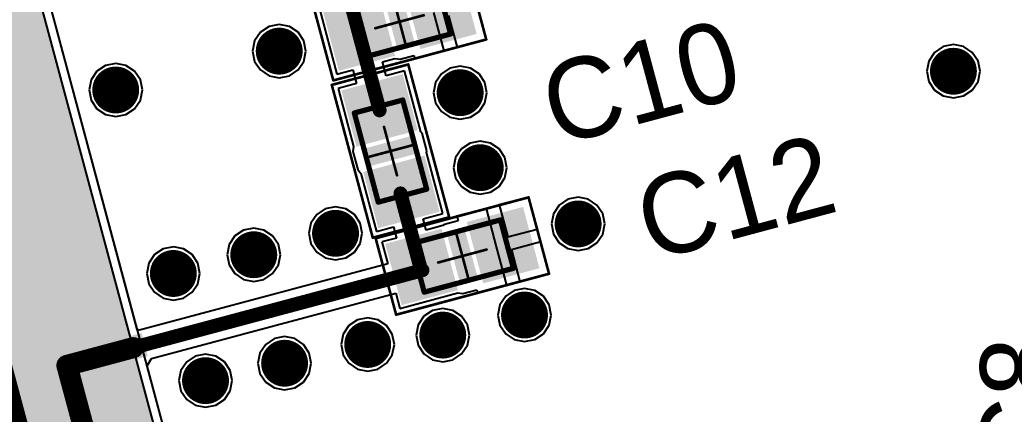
# Model space of a CAD drawing. Header units: millimetres. Extents: x 1.42 to 4.09, y 1.63 to 4.12.
# Drawn here: x 2.026 to 2.767, y 2.381 to 2.675 of the extents above; entities that cross this region are included whole.
import ezdxf

# ---------------------------------------------------------------- set-up
doc = ezdxf.new("R2010")
doc.units = ezdxf.units.MM
doc.header["$MEASUREMENT"] = 0
for name, color, linetype in [('BottomLayer', 5, 'Continuous'), ('BottomSolder', 6, 'Continuous'), ('KeepOutLayer', 6, 'Continuous'), ('Mechanical1', 6, 'Continuous'), ('Mechanical13', 56, 'Continuous'), ('Mechanical15', 56, 'Continuous'), ('Mechanical3', 76, 'Continuous'), ('MidLayer1', 16, 'Continuous'), ('MidLayer2', 76, 'Continuous'), ('MultiLayer', 9, 'Continuous'), ('TopLayer', 1, 'Continuous'), ('TopOverlay', 2, 'Continuous'), ('TopPaste', 8, 'Continuous'), ('TopSolder', 216, 'Continuous'), ('ViaHoleLayer', 16, 'Continuous')]:
    doc.layers.add(name, color=color, linetype=linetype)

# ---------------------------------------------------------------- blocks, each defined once
blk = doc.blocks.new('CAPC0603_1608_100_N_13')
at = {"layer": 'Mechanical13', "const_width": 0.00394}
for points in [[(-0.03445, 0.0187), (0.03445, 0.0187)], [(-0.03445, 0.0187), (-0.03445, -0.0187)], [(0.03445, 0.0187), (0.03445, -0.0187)], [(-0.03445, -0.0187), (0.03445, -0.0187)]]:
    blk.add_lwpolyline(points, dxfattribs=at)
at = {"layer": 'Mechanical13', "const_width": 0.00197}
for points in [[(-0.03543, 0.0187, 1), (-0.03346, 0.0187, 1)], [(-0.03543, 0.0187, 1), (-0.03346, 0.0187, 1)], [(0.03346, 0.0187, 1), (0.03543, 0.0187, 1)], [(0.03346, 0.0187, 1), (0.03543, 0.0187, 1)], [(-0.03543, -0.0187, 1), (-0.03346, -0.0187, 1)], [(-0.03543, -0.0187, 1), (-0.03346, -0.0187, 1)], [(0.03346, -0.0187, 1), (0.03543, -0.0187, 1)], [(0.03346, -0.0187, 1), (0.03543, -0.0187, 1)]]:
    blk.add_lwpolyline(points, format="xyb", close=True, dxfattribs=at)
at = {"layer": 'Mechanical15', "const_width": 0.00197}
for points in [[(-0.05906, 0.02953), (0.05906, 0.02953)], [(-0.05906, 0.02953), (-0.05906, -0.02953)], [(0.05906, 0.02953), (0.05906, -0.02953)], [(0, 0.0187), (0, -0.0187)], [(-0.0187, 0), (0.0187, 0)], [(-0.05906, -0.02953), (0.05906, -0.02953)]]:
    blk.add_lwpolyline(points, dxfattribs=at)
at = {"layer": 'Mechanical15', "const_width": 0.000984}
for points in [[(-0.05955, 0.02953, 1), (-0.05856, 0.02953, 1)], [(-0.05955, 0.02953, 1), (-0.05856, 0.02953, 1)], [(0.05856, 0.02953, 1), (0.05955, 0.02953, 1)], [(0.05856, 0.02953, 1), (0.05955, 0.02953, 1)], [(-0.00049, 0.0187, 1), (0.00049, 0.0187, 1)], [(-0.01919, 0, 1), (-0.01821, 0, 1)], [(0.01821, 0, 1), (0.01919, 0, 1)], [(-0.00049, -0.0187, 1), (0.00049, -0.0187, 1)], [(-0.05955, -0.02953, 1), (-0.05856, -0.02953, 1)], [(-0.05955, -0.02953, 1), (-0.05856, -0.02953, 1)], [(0.05856, -0.02953, 1), (0.05955, -0.02953, 1)], [(0.05856, -0.02953, 1), (0.05955, -0.02953, 1)]]:
    blk.add_lwpolyline(points, format="xyb", close=True, dxfattribs=at)
at = {"layer": 'TopLayer'}
for points in [[(-0.01378, -0.01969), (-0.01378, 0.01968), (-0.04921, -0.01969), (-0.04921, 0.01968)], [(-0.00689, -0.02067), (0.00689, -0.02067), (-0.00689, 0.01968), (0.00689, 0.01968)], [(0.04921, -0.01969), (0.04921, 0.01968), (0.01378, -0.01969), (0.01378, 0.01968)]]:
    blk.add_solid(points, dxfattribs=at)
at = {"layer": 'TopPaste'}
for points in [[(-0.01378, -0.01969), (-0.01378, 0.01968), (-0.04921, -0.01969), (-0.04921, 0.01968)], [(0.04921, -0.01969), (0.04921, 0.01968), (0.01378, -0.01969), (0.01378, 0.01968)]]:
    blk.add_solid(points, dxfattribs=at)
at = {"layer": 'TopSolder'}
for points in [[(-0.00978, -0.02369), (-0.00978, 0.02369), (-0.05321, -0.02369), (-0.05321, 0.02369)], [(0.05321, -0.02369), (0.05321, 0.02369), (0.00978, -0.02369), (0.00978, 0.02369)]]:
    blk.add_solid(points, dxfattribs=at)
blk = doc.blocks.new('CAPC0603_1608_100_N_14')
at = {"layer": 'Mechanical13', "const_width": 0.00394}
for points in [[(-0.03445, 0.0187), (-0.03445, -0.0187)], [(-0.03445, 0.0187), (0.03445, 0.0187)], [(0.03445, 0.0187), (0.03445, -0.0187)], [(-0.03445, -0.0187), (0.03445, -0.0187)]]:
    blk.add_lwpolyline(points, dxfattribs=at)
at = {"layer": 'Mechanical13', "const_width": 0.00197}
for points in [[(-0.03543, 0.0187, 1), (-0.03346, 0.0187, 1)], [(-0.03543, 0.0187, 1), (-0.03346, 0.0187, 1)], [(0.03346, 0.0187, 1), (0.03543, 0.0187, 1)], [(0.03346, 0.0187, 1), (0.03543, 0.0187, 1)], [(-0.03543, -0.0187, 1), (-0.03346, -0.0187, 1)], [(-0.03543, -0.0187, 1), (-0.03346, -0.0187, 1)], [(0.03346, -0.0187, 1), (0.03543, -0.0187, 1)], [(0.03346, -0.0187, 1), (0.03543, -0.0187, 1)]]:
    blk.add_lwpolyline(points, format="xyb", close=True, dxfattribs=at)
at = {"layer": 'Mechanical15', "const_width": 0.00197}
for points in [[(-0.05906, 0.02953), (-0.05906, -0.02953)], [(-0.05906, 0.02953), (0.05906, 0.02953)], [(0.05906, 0.02953), (0.05906, -0.02953)], [(0, 0.0187), (0, -0.0187)], [(-0.0187, 0), (0.0187, 0)], [(-0.05906, -0.02953), (0.05906, -0.02953)]]:
    blk.add_lwpolyline(points, dxfattribs=at)
at = {"layer": 'Mechanical15', "const_width": 0.000984}
for points in [[(-0.05955, 0.02953, 1), (-0.05856, 0.02953, 1)], [(-0.05955, 0.02953, 1), (-0.05856, 0.02953, 1)], [(0.05856, 0.02953, 1), (0.05955, 0.02953, 1)], [(0.05856, 0.02953, 1), (0.05955, 0.02953, 1)], [(-0.00049, 0.0187, 1), (0.00049, 0.0187, 1)], [(-0.01919, 0, 1), (-0.01821, 0, 1)], [(0.01821, 0, 1), (0.01919, 0, 1)], [(-0.00049, -0.0187, 1), (0.00049, -0.0187, 1)], [(-0.05955, -0.02953, 1), (-0.05856, -0.02953, 1)], [(-0.05955, -0.02953, 1), (-0.05856, -0.02953, 1)], [(0.05856, -0.02953, 1), (0.05955, -0.02953, 1)], [(0.05856, -0.02953, 1), (0.05955, -0.02953, 1)]]:
    blk.add_lwpolyline(points, format="xyb", close=True, dxfattribs=at)
at = {"layer": 'TopLayer'}
for points in [[(-0.01378, -0.01969), (-0.01378, 0.01968), (-0.04921, -0.01969), (-0.04921, 0.01968)], [(-0.00689, -0.02067), (0.00689, -0.02067), (-0.00689, 0.01968), (0.00689, 0.01968)], [(0.04921, -0.01969), (0.04921, 0.01968), (0.01378, -0.01969), (0.01378, 0.01968)]]:
    blk.add_solid(points, dxfattribs=at)
at = {"layer": 'TopPaste'}
for points in [[(-0.01378, -0.01969), (-0.01378, 0.01968), (-0.04921, -0.01969), (-0.04921, 0.01968)], [(0.04921, -0.01969), (0.04921, 0.01968), (0.01378, -0.01969), (0.01378, 0.01968)]]:
    blk.add_solid(points, dxfattribs=at)
at = {"layer": 'TopSolder'}
for points in [[(-0.00978, -0.02369), (-0.00978, 0.02369), (-0.05321, -0.02369), (-0.05321, 0.02369)], [(0.05321, -0.02369), (0.05321, 0.02369), (0.00978, -0.02369), (0.00978, 0.02369)]]:
    blk.add_solid(points, dxfattribs=at)
blk = doc.blocks.new('CAPC0603_1608_100_N_15')
at = {"layer": 'Mechanical13', "const_width": 0.00394}
for points in [[(-0.03445, 0.0187), (0.03445, 0.0187)], [(-0.03445, -0.0187), (-0.03445, 0.0187)], [(0.03445, -0.0187), (0.03445, 0.0187)], [(-0.03445, -0.0187), (0.03445, -0.0187)]]:
    blk.add_lwpolyline(points, dxfattribs=at)
at = {"layer": 'Mechanical13', "const_width": 0.00197}
for points in [[(-0.03543, 0.0187, 1), (-0.03346, 0.0187, 1)], [(-0.03543, 0.0187, 1), (-0.03346, 0.0187, 1)], [(0.03346, 0.0187, 1), (0.03543, 0.0187, 1)], [(0.03346, 0.0187, 1), (0.03543, 0.0187, 1)], [(-0.03543, -0.0187, 1), (-0.03346, -0.0187, 1)], [(-0.03543, -0.0187, 1), (-0.03346, -0.0187, 1)], [(0.03346, -0.0187, 1), (0.03543, -0.0187, 1)], [(0.03346, -0.0187, 1), (0.03543, -0.0187, 1)]]:
    blk.add_lwpolyline(points, format="xyb", close=True, dxfattribs=at)
at = {"layer": 'Mechanical15', "const_width": 0.00197}
for points in [[(-0.05906, 0.02953), (0.05906, 0.02953)], [(-0.05906, -0.02953), (-0.05906, 0.02953)], [(0.05906, -0.02953), (0.05906, 0.02953)], [(0, -0.0187), (0, 0.0187)], [(-0.0187, 0), (0.0187, 0)], [(-0.05906, -0.02953), (0.05906, -0.02953)]]:
    blk.add_lwpolyline(points, dxfattribs=at)
at = {"layer": 'Mechanical15', "const_width": 0.000984}
for points in [[(-0.05955, 0.02953, 1), (-0.05856, 0.02953, 1)], [(-0.05955, 0.02953, 1), (-0.05856, 0.02953, 1)], [(0.05856, 0.02953, 1), (0.05955, 0.02953, 1)], [(0.05856, 0.02953, 1), (0.05955, 0.02953, 1)], [(-0.00049, 0.0187, 1), (0.00049, 0.0187, 1)], [(-0.01919, 0, 1), (-0.01821, 0, 1)], [(0.01821, 0, 1), (0.01919, 0, 1)], [(-0.00049, -0.0187, 1), (0.00049, -0.0187, 1)], [(-0.05955, -0.02953, 1), (-0.05856, -0.02953, 1)], [(-0.05955, -0.02953, 1), (-0.05856, -0.02953, 1)], [(0.05856, -0.02953, 1), (0.05955, -0.02953, 1)], [(0.05856, -0.02953, 1), (0.05955, -0.02953, 1)]]:
    blk.add_lwpolyline(points, format="xyb", close=True, dxfattribs=at)
at = {"layer": 'TopLayer'}
for points in [[(-0.01378, -0.01969), (-0.01378, 0.01968), (-0.04921, -0.01969), (-0.04921, 0.01968)], [(-0.00689, -0.02067), (0.00689, -0.02067), (-0.00689, 0.01968), (0.00689, 0.01968)], [(0.04921, -0.01969), (0.04921, 0.01968), (0.01378, -0.01969), (0.01378, 0.01968)]]:
    blk.add_solid(points, dxfattribs=at)
at = {"layer": 'TopPaste'}
for points in [[(-0.01378, -0.01969), (-0.01378, 0.01968), (-0.04921, -0.01969), (-0.04921, 0.01968)], [(0.04921, -0.01969), (0.04921, 0.01968), (0.01378, -0.01969), (0.01378, 0.01968)]]:
    blk.add_solid(points, dxfattribs=at)
at = {"layer": 'TopSolder'}
for points in [[(-0.00978, -0.02369), (-0.00978, 0.02369), (-0.05321, -0.02369), (-0.05321, 0.02369)], [(0.05321, -0.02369), (0.05321, 0.02369), (0.00978, -0.02369), (0.00978, 0.02369)]]:
    blk.add_solid(points, dxfattribs=at)
blk = doc.blocks.new('ANT_2_4GHZ_FR408_4L_M_______22')
at = {"layer": 'KeepOutLayer'}
blk.add_solid([(-0.1378, -0.00001), (0.61024, -0.00001), (-0.1378, 0.43306), (0.61024, 0.43306)], dxfattribs=at)
at = {"layer": 'TopLayer', "const_width": 0.01575}
for points in [[(0.25197, 0.09843), (-0.09843, 0.09843)], [(0, 0.05118), (-0.09843, 0.05118)], [(0, 0.05118), (0, 0)]]:
    blk.add_lwpolyline(points, dxfattribs=at)
at = {"layer": 'TopLayer', "const_width": 0.00787}
for points in [[(-0.00394, 0.05118, 1), (0.00394, 0.05118, 1)], [(-0.00394, 0.05118, 1), (0.00394, 0.05118, 1)], [(-0.00394, 0, 1), (0.00394, 0, 1)]]:
    blk.add_lwpolyline(points, format="xyb", close=True, dxfattribs=at)
at = {"layer": 'TopLayer'}
blk.add_solid([(-0.00492, -0.00492), (0.00492, -0.00492), (-0.00492, 0.00492), (0.00492, 0.00492)], dxfattribs=at)
at = {"layer": 'TopPaste'}
blk.add_solid([(-0.00492, -0.00492), (0.00492, -0.00492), (-0.00492, 0.00492), (0.00492, 0.00492)], dxfattribs=at)
at = {"layer": 'TopSolder'}
blk.add_solid([(-0.00892, -0.00892), (0.00892, -0.00892), (-0.00892, 0.00892), (0.00892, 0.00892)], dxfattribs=at)

msp = doc.modelspace()

# ---------------------------------------------------------------- linework, layer by layer
at = {"layer": 'BottomLayer'}
for p, q in [((2.14568, 2.2975), (1.95208, 3.02004)), ((2.15196, 2.29918), (1.95836, 3.02172))]:
    msp.add_line(p, q, dxfattribs=at)
at = {"layer": 'BottomLayer', "const_width": 0.0135}
for points in [[(2.21225, 2.652, 1), (2.22575, 2.652, 1)], [(2.71525, 2.637, 1), (2.72875, 2.637, 1)], [(2.09025, 2.623, 1), (2.10375, 2.623, 1)], [(2.34725, 2.621, 1), (2.36075, 2.621, 1)], [(2.36225, 2.565, 1), (2.37575, 2.565, 1)], [(2.25425, 2.516, 1), (2.26775, 2.516, 1)], [(2.43525, 2.523, 1), (2.44875, 2.523, 1)], [(2.19325, 2.5, 1), (2.20675, 2.5, 1)], [(2.13325, 2.486, 1), (2.14675, 2.486, 1)], [(2.39525, 2.455, 1), (2.40875, 2.455, 1)], [(2.33425, 2.44, 1), (2.34775, 2.44, 1)], [(2.27825, 2.433, 1), (2.29175, 2.433, 1)], [(2.21625, 2.419, 1), (2.22975, 2.419, 1)], [(2.15725, 2.406, 1), (2.17075, 2.406, 1)]]:
    msp.add_lwpolyline(points, format="xyb", close=True, dxfattribs=at)
at = {"layer": 'BottomSolder', "const_width": 0.0175}
for points in [[(2.21025, 2.652, 1), (2.22775, 2.652, 1)], [(2.71325, 2.637, 1), (2.73075, 2.637, 1)], [(2.08825, 2.623, 1), (2.10575, 2.623, 1)], [(2.34525, 2.621, 1), (2.36275, 2.621, 1)], [(2.36025, 2.565, 1), (2.37775, 2.565, 1)], [(2.43325, 2.523, 1), (2.45075, 2.523, 1)], [(2.25225, 2.516, 1), (2.26975, 2.516, 1)], [(2.19125, 2.5, 1), (2.20875, 2.5, 1)], [(2.13125, 2.486, 1), (2.14875, 2.486, 1)], [(2.39325, 2.455, 1), (2.41075, 2.455, 1)], [(2.33225, 2.44, 1), (2.34975, 2.44, 1)], [(2.27625, 2.433, 1), (2.29375, 2.433, 1)], [(2.21425, 2.419, 1), (2.23175, 2.419, 1)], [(2.15525, 2.406, 1), (2.17275, 2.406, 1)]]:
    msp.add_lwpolyline(points, format="xyb", close=True, dxfattribs=at)
at = {"layer": 'Mechanical1', "const_width": 0.01}
msp.add_lwpolyline([(2.63007, 1.63656, -0.35351), (1.53656, 2.73007)], format="xyb", dxfattribs=at)
at = {"layer": 'Mechanical3', "const_width": 0.03937}
msp.add_lwpolyline([(3.75606, 2.86, 1), (1.76394, 2.86, 1)], format="xyb", close=True, dxfattribs=at)
at = {"layer": 'Mechanical3', "const_width": 0.01}
msp.add_lwpolyline([(2.63704, 1.7022, -0.35351), (1.6022, 2.73704)], format="xyb", dxfattribs=at)
at = {"layer": 'MidLayer1'}
for p, q in [((2.14568, 2.2975), (1.95208, 3.02004)), ((2.15196, 2.29918), (1.95836, 3.02172))]:
    msp.add_line(p, q, dxfattribs=at)
at = {"layer": 'MidLayer1', "const_width": 0.0135}
for points in [[(2.21225, 2.652, 1), (2.22575, 2.652, 1)], [(2.71525, 2.637, 1), (2.72875, 2.637, 1)], [(2.09025, 2.623, 1), (2.10375, 2.623, 1)], [(2.34725, 2.621, 1), (2.36075, 2.621, 1)], [(2.36225, 2.565, 1), (2.37575, 2.565, 1)], [(2.25425, 2.516, 1), (2.26775, 2.516, 1)], [(2.43525, 2.523, 1), (2.44875, 2.523, 1)], [(2.19325, 2.5, 1), (2.20675, 2.5, 1)], [(2.13325, 2.486, 1), (2.14675, 2.486, 1)], [(2.39525, 2.455, 1), (2.40875, 2.455, 1)], [(2.33425, 2.44, 1), (2.34775, 2.44, 1)], [(2.27825, 2.433, 1), (2.29175, 2.433, 1)], [(2.21625, 2.419, 1), (2.22975, 2.419, 1)], [(2.15725, 2.406, 1), (2.17075, 2.406, 1)]]:
    msp.add_lwpolyline(points, format="xyb", close=True, dxfattribs=at)
at = {"layer": 'MidLayer2'}
for p, q in [((2.14568, 2.2975), (1.95208, 3.02004)), ((2.15196, 2.29918), (1.95836, 3.02172)), ((2.219, 2.67188), (2.21139, 2.67037)), ((2.22661, 2.67037), (2.219, 2.67188)), ((2.20494, 2.66606), (2.20063, 2.65961)), ((2.21139, 2.67037), (2.20494, 2.66606)), ((2.23306, 2.66606), (2.22661, 2.67037)), ((2.23737, 2.65961), (2.23306, 2.66606)), ((2.20063, 2.65961), (2.19912, 2.652)), ((2.23888, 2.652), (2.23737, 2.65961)), ((2.722, 2.65688), (2.71439, 2.65537)), ((2.72961, 2.65537), (2.722, 2.65688)), ((2.19912, 2.652), (2.20063, 2.64439)), ((2.23737, 2.64439), (2.23888, 2.652)), ((2.70794, 2.65106), (2.70363, 2.64461)), ((2.71439, 2.65537), (2.70794, 2.65106)), ((2.73606, 2.65106), (2.72961, 2.65537)), ((2.74037, 2.64461), (2.73606, 2.65106)), ((2.08939, 2.64137), (2.08294, 2.63706)), ((2.097, 2.64288), (2.08939, 2.64137)), ((2.10461, 2.64137), (2.097, 2.64288)), ((2.11106, 2.63706), (2.10461, 2.64137)), ((2.20063, 2.64439), (2.20494, 2.63794)), ((2.23306, 2.63794), (2.23737, 2.64439)), ((2.354, 2.64088), (2.34639, 2.63937)), ((2.36161, 2.63937), (2.354, 2.64088)), ((2.70363, 2.64461), (2.70212, 2.637)), ((2.74188, 2.637), (2.74037, 2.64461)), ((2.08294, 2.63706), (2.07863, 2.63061)), ((2.11537, 2.63061), (2.11106, 2.63706)), ((2.20494, 2.63794), (2.21139, 2.63363)), ((2.21139, 2.63363), (2.219, 2.63212)), ((2.219, 2.63212), (2.22661, 2.63363)), ((2.22661, 2.63363), (2.23306, 2.63794)), ((2.33994, 2.63506), (2.33563, 2.62861)), ((2.34639, 2.63937), (2.33994, 2.63506)), ((2.36806, 2.63506), (2.36161, 2.63937)), ((2.37237, 2.62861), (2.36806, 2.63506)), ((2.70212, 2.637), (2.70363, 2.62939)), ((2.74037, 2.62939), (2.74188, 2.637)), ((2.07863, 2.63061), (2.07712, 2.623)), ((2.11688, 2.623), (2.11537, 2.63061)), ((2.33563, 2.62861), (2.33412, 2.621)), ((2.37388, 2.621), (2.37237, 2.62861)), ((2.70363, 2.62939), (2.70794, 2.62294)), ((2.73606, 2.62294), (2.74037, 2.62939)), ((2.07712, 2.623), (2.07863, 2.61539)), ((2.11537, 2.61539), (2.11688, 2.623)), ((2.33412, 2.621), (2.33563, 2.61339)), ((2.37237, 2.61339), (2.37388, 2.621)), ((2.70794, 2.62294), (2.71439, 2.61863)), ((2.71439, 2.61863), (2.722, 2.61712)), ((2.722, 2.61712), (2.72961, 2.61863)), ((2.72961, 2.61863), (2.73606, 2.62294)), ((2.07863, 2.61539), (2.08294, 2.60894)), ((2.11106, 2.60894), (2.11537, 2.61539)), ((2.33563, 2.61339), (2.33994, 2.60694)), ((2.36806, 2.60694), (2.37237, 2.61339)), ((2.08294, 2.60894), (2.08939, 2.60463)), ((2.08939, 2.60463), (2.097, 2.60312)), ((2.097, 2.60312), (2.10461, 2.60463)), ((2.10461, 2.60463), (2.11106, 2.60894)), ((2.33994, 2.60694), (2.34639, 2.60263)), ((2.36161, 2.60263), (2.36806, 2.60694)), ((2.34639, 2.60263), (2.354, 2.60112)), ((2.354, 2.60112), (2.36161, 2.60263)), ((2.36139, 2.58337), (2.35494, 2.57906)), ((2.369, 2.58488), (2.36139, 2.58337)), ((2.37661, 2.58337), (2.369, 2.58488)), ((2.38306, 2.57906), (2.37661, 2.58337)), ((2.35494, 2.57906), (2.35063, 2.57261)), ((2.38737, 2.57261), (2.38306, 2.57906)), ((2.35063, 2.57261), (2.34912, 2.565)), ((2.38888, 2.565), (2.38737, 2.57261)), ((2.34912, 2.565), (2.35063, 2.55739)), ((2.38737, 2.55739), (2.38888, 2.565)), ((2.35063, 2.55739), (2.35494, 2.55094)), ((2.38306, 2.55094), (2.38737, 2.55739)), ((2.35494, 2.55094), (2.36139, 2.54663)), ((2.36139, 2.54663), (2.369, 2.54512)), ((2.369, 2.54512), (2.37661, 2.54663)), ((2.37661, 2.54663), (2.38306, 2.55094)), ((2.42794, 2.53706), (2.42363, 2.53061)), ((2.43439, 2.54137), (2.42794, 2.53706)), ((2.442, 2.54288), (2.43439, 2.54137)), ((2.44961, 2.54137), (2.442, 2.54288)), ((2.45606, 2.53706), (2.44961, 2.54137)), ((2.46037, 2.53061), (2.45606, 2.53706)), ((2.24694, 2.53006), (2.24263, 2.52361)), ((2.25339, 2.53437), (2.24694, 2.53006)), ((2.261, 2.53588), (2.25339, 2.53437)), ((2.26861, 2.53437), (2.261, 2.53588)), ((2.27506, 2.53006), (2.26861, 2.53437)), ((2.27937, 2.52361), (2.27506, 2.53006)), ((2.42363, 2.53061), (2.42212, 2.523)), ((2.46188, 2.523), (2.46037, 2.53061)), ((2.24263, 2.52361), (2.24112, 2.516)), ((2.28088, 2.516), (2.27937, 2.52361)), ((2.42212, 2.523), (2.42363, 2.51539)), ((2.46037, 2.51539), (2.46188, 2.523)), ((2.19239, 2.51837), (2.18594, 2.51406)), ((2.2, 2.51988), (2.19239, 2.51837)), ((2.20761, 2.51837), (2.2, 2.51988)), ((2.21406, 2.51406), (2.20761, 2.51837)), ((2.24112, 2.516), (2.24263, 2.50839)), ((2.27937, 2.50839), (2.28088, 2.516)), ((2.42363, 2.51539), (2.42794, 2.50894)), ((2.45606, 2.50894), (2.46037, 2.51539)), ((2.18163, 2.50761), (2.18012, 2.5)), ((2.18594, 2.51406), (2.18163, 2.50761)), ((2.21837, 2.50761), (2.21406, 2.51406)), ((2.21988, 2.5), (2.21837, 2.50761)), ((2.24263, 2.50839), (2.24694, 2.50194)), ((2.27506, 2.50194), (2.27937, 2.50839)), ((2.42794, 2.50894), (2.43439, 2.50463)), ((2.44961, 2.50463), (2.45606, 2.50894)), ((2.12594, 2.50006), (2.12163, 2.49361)), ((2.13239, 2.50437), (2.12594, 2.50006)), ((2.14, 2.50588), (2.13239, 2.50437)), ((2.14761, 2.50437), (2.14, 2.50588)), ((2.15406, 2.50006), (2.14761, 2.50437)), ((2.15837, 2.49361), (2.15406, 2.50006)), ((2.18012, 2.5), (2.18163, 2.49239)), ((2.21837, 2.49239), (2.21988, 2.5)), ((2.24694, 2.50194), (2.25339, 2.49763)), ((2.26861, 2.49763), (2.27506, 2.50194)), ((2.43439, 2.50463), (2.442, 2.50312)), ((2.442, 2.50312), (2.44961, 2.50463)), ((2.12163, 2.49361), (2.12012, 2.486)), ((2.15988, 2.486), (2.15837, 2.49361)), ((2.25339, 2.49763), (2.261, 2.49612)), ((2.261, 2.49612), (2.26861, 2.49763)), ((2.12012, 2.486), (2.12163, 2.47839)), ((2.15837, 2.47839), (2.15988, 2.486)), ((2.18163, 2.49239), (2.18594, 2.48594)), ((2.18594, 2.48594), (2.19239, 2.48163)), ((2.20761, 2.48163), (2.21406, 2.48594)), ((2.21406, 2.48594), (2.21837, 2.49239)), ((2.12163, 2.47839), (2.12594, 2.47194)), ((2.15406, 2.47194), (2.15837, 2.47839)), ((2.19239, 2.48163), (2.2, 2.48012)), ((2.2, 2.48012), (2.20761, 2.48163)), ((2.12594, 2.47194), (2.13239, 2.46763)), ((2.14761, 2.46763), (2.15406, 2.47194)), ((2.39439, 2.47337), (2.38794, 2.46906)), ((2.402, 2.47488), (2.39439, 2.47337)), ((2.40961, 2.47337), (2.402, 2.47488)), ((2.41606, 2.46906), (2.40961, 2.47337)), ((2.13239, 2.46763), (2.14, 2.46612)), ((2.14, 2.46612), (2.14761, 2.46763)), ((2.38794, 2.46906), (2.38363, 2.46261)), ((2.42037, 2.46261), (2.41606, 2.46906)), ((2.33339, 2.45837), (2.32694, 2.45406)), ((2.341, 2.45988), (2.33339, 2.45837)), ((2.34861, 2.45837), (2.341, 2.45988)), ((2.35506, 2.45406), (2.34861, 2.45837)), ((2.38363, 2.46261), (2.38212, 2.455)), ((2.42188, 2.455), (2.42037, 2.46261)), ((2.27739, 2.45137), (2.27094, 2.44706)), ((2.285, 2.45288), (2.27739, 2.45137)), ((2.29261, 2.45137), (2.285, 2.45288)), ((2.29906, 2.44706), (2.29261, 2.45137)), ((2.32694, 2.45406), (2.32263, 2.44761)), ((2.35937, 2.44761), (2.35506, 2.45406)), ((2.38212, 2.455), (2.38363, 2.44739)), ((2.42037, 2.44739), (2.42188, 2.455)), ((2.26663, 2.44061), (2.26512, 2.433)), ((2.27094, 2.44706), (2.26663, 2.44061)), ((2.30337, 2.44061), (2.29906, 2.44706)), ((2.30488, 2.433), (2.30337, 2.44061)), ((2.32263, 2.44761), (2.32112, 2.44)), ((2.36088, 2.44), (2.35937, 2.44761)), ((2.38363, 2.44739), (2.38794, 2.44094)), ((2.38794, 2.44094), (2.39439, 2.43663)), ((2.40961, 2.43663), (2.41606, 2.44094)), ((2.41606, 2.44094), (2.42037, 2.44739)), ((2.20894, 2.43306), (2.20463, 2.42661)), ((2.21539, 2.43737), (2.20894, 2.43306)), ((2.223, 2.43888), (2.21539, 2.43737)), ((2.23061, 2.43737), (2.223, 2.43888)), ((2.23706, 2.43306), (2.23061, 2.43737)), ((2.24137, 2.42661), (2.23706, 2.43306)), ((2.32112, 2.44), (2.32263, 2.43239)), ((2.35937, 2.43239), (2.36088, 2.44)), ((2.39439, 2.43663), (2.402, 2.43512)), ((2.402, 2.43512), (2.40961, 2.43663)), ((2.164, 2.42588), (2.15639, 2.42437)), ((2.17161, 2.42437), (2.164, 2.42588)), ((2.20463, 2.42661), (2.20312, 2.419)), ((2.24288, 2.419), (2.24137, 2.42661)), ((2.26512, 2.433), (2.26663, 2.42539)), ((2.30337, 2.42539), (2.30488, 2.433)), ((2.32263, 2.43239), (2.32694, 2.42594)), ((2.32694, 2.42594), (2.33339, 2.42163)), ((2.34861, 2.42163), (2.35506, 2.42594)), ((2.35506, 2.42594), (2.35937, 2.43239)), ((2.14994, 2.42006), (2.14563, 2.41361)), ((2.15639, 2.42437), (2.14994, 2.42006)), ((2.17806, 2.42006), (2.17161, 2.42437)), ((2.18237, 2.41361), (2.17806, 2.42006)), ((2.20312, 2.419), (2.20463, 2.41139)), ((2.24137, 2.41139), (2.24288, 2.419)), ((2.26663, 2.42539), (2.27094, 2.41894)), ((2.27094, 2.41894), (2.27739, 2.41463)), ((2.29261, 2.41463), (2.29906, 2.41894)), ((2.29906, 2.41894), (2.30337, 2.42539)), ((2.33339, 2.42163), (2.341, 2.42012)), ((2.341, 2.42012), (2.34861, 2.42163)), ((2.14563, 2.41361), (2.14412, 2.406)), ((2.18388, 2.406), (2.18237, 2.41361)), ((2.20463, 2.41139), (2.20894, 2.40494)), ((2.23706, 2.40494), (2.24137, 2.41139)), ((2.27739, 2.41463), (2.285, 2.41312)), ((2.285, 2.41312), (2.29261, 2.41463)), ((2.14412, 2.406), (2.14563, 2.39839)), ((2.18237, 2.39839), (2.18388, 2.406)), ((2.20894, 2.40494), (2.21539, 2.40063)), ((2.23061, 2.40063), (2.23706, 2.40494)), ((2.14563, 2.39839), (2.14994, 2.39194)), ((2.17806, 2.39194), (2.18237, 2.39839)), ((2.21539, 2.40063), (2.223, 2.39912)), ((2.223, 2.39912), (2.23061, 2.40063)), ((2.14994, 2.39194), (2.15639, 2.38763)), ((2.17161, 2.38763), (2.17806, 2.39194)), ((2.15639, 2.38763), (2.164, 2.38612)), ((2.164, 2.38612), (2.17161, 2.38763))]:
    msp.add_line(p, q, dxfattribs=at)
at = {"layer": 'MidLayer2', "const_width": 0.0135}
for points in [[(2.21225, 2.652, 1), (2.22575, 2.652, 1)], [(2.71525, 2.637, 1), (2.72875, 2.637, 1)], [(2.09025, 2.623, 1), (2.10375, 2.623, 1)], [(2.34725, 2.621, 1), (2.36075, 2.621, 1)], [(2.36225, 2.565, 1), (2.37575, 2.565, 1)], [(2.25425, 2.516, 1), (2.26775, 2.516, 1)], [(2.43525, 2.523, 1), (2.44875, 2.523, 1)], [(2.19325, 2.5, 1), (2.20675, 2.5, 1)], [(2.13325, 2.486, 1), (2.14675, 2.486, 1)], [(2.39525, 2.455, 1), (2.40875, 2.455, 1)], [(2.33425, 2.44, 1), (2.34775, 2.44, 1)], [(2.27825, 2.433, 1), (2.29175, 2.433, 1)], [(2.21625, 2.419, 1), (2.22975, 2.419, 1)], [(2.15725, 2.406, 1), (2.17075, 2.406, 1)]]:
    msp.add_lwpolyline(points, format="xyb", close=True, dxfattribs=at)
at = {"layer": 'MultiLayer', "const_width": 0.0135}
for points in [[(2.21225, 2.652, 1), (2.22575, 2.652, 1)], [(2.71525, 2.637, 1), (2.72875, 2.637, 1)], [(2.09025, 2.623, 1), (2.10375, 2.623, 1)], [(2.34725, 2.621, 1), (2.36075, 2.621, 1)], [(2.36225, 2.565, 1), (2.37575, 2.565, 1)], [(2.25425, 2.516, 1), (2.26775, 2.516, 1)], [(2.43525, 2.523, 1), (2.44875, 2.523, 1)], [(2.19325, 2.5, 1), (2.20675, 2.5, 1)], [(2.13325, 2.486, 1), (2.14675, 2.486, 1)], [(2.39525, 2.455, 1), (2.40875, 2.455, 1)], [(2.33425, 2.44, 1), (2.34775, 2.44, 1)], [(2.27825, 2.433, 1), (2.29175, 2.433, 1)], [(2.21625, 2.419, 1), (2.22975, 2.419, 1)], [(2.15725, 2.406, 1), (2.17075, 2.406, 1)]]:
    msp.add_lwpolyline(points, format="xyb", close=True, dxfattribs=at)
at = {"layer": 'TopLayer'}
for p, q in [((2.14568, 2.2975), (1.95208, 3.02004)), ((2.11311, 2.4442), (1.95836, 3.02172)), ((2.24877, 2.68448), (2.26207, 2.63486)), ((2.34203, 2.65214), (2.33434, 2.68081)), ((2.3453, 2.67857), (2.35168, 2.65473)), ((2.37363, 2.66061), (2.36724, 2.68445)), ((2.35168, 2.65473), (2.37363, 2.66061)), ((2.30912, 2.64594), (2.31943, 2.6487)), ((2.31943, 2.6487), (2.32008, 2.64626)), ((2.32008, 2.64626), (2.34203, 2.65214)), ((2.29601, 2.64395), (2.30529, 2.64644)), ((2.29877, 2.63368), (2.29601, 2.64395)), ((2.30529, 2.64644), (2.30912, 2.64594)), ((2.26207, 2.63486), (2.27393, 2.63804)), ((2.27393, 2.63804), (2.27669, 2.62776)), ((2.31254, 2.63737), (2.29877, 2.63368)), ((2.32474, 2.59184), (2.31254, 2.63737)), ((2.27669, 2.62776), (2.26292, 2.62407)), ((2.26292, 2.62407), (2.2745, 2.58084)), ((2.32552, 2.59082), (2.32474, 2.59184)), ((2.32909, 2.57751), (2.32552, 2.59082)), ((2.2745, 2.58084), (2.274, 2.57701)), ((2.274, 2.57701), (2.27756, 2.5637)), ((2.32892, 2.57623), (2.32909, 2.57751)), ((2.34112, 2.5307), (2.32892, 2.57623)), ((2.27756, 2.5637), (2.27992, 2.56064)), ((2.27992, 2.56064), (2.2915, 2.51741)), ((2.40513, 2.54302), (2.38319, 2.53714)), ((2.38319, 2.53714), (2.38958, 2.5133)), ((2.41152, 2.51918), (2.40513, 2.54302)), ((2.32641, 2.52676), (2.34112, 2.5307)), ((2.37353, 2.53456), (2.35159, 2.52868)), ((2.38122, 2.50588), (2.37353, 2.53456)), ((2.32866, 2.51839), (2.32641, 2.52676)), ((2.34219, 2.52253), (2.34117, 2.52174)), ((2.3525, 2.52529), (2.34219, 2.52253)), ((2.35159, 2.52868), (2.3525, 2.52529)), ((2.2915, 2.51741), (2.30433, 2.52085)), ((2.30433, 2.52085), (2.30658, 2.51247)), ((2.34117, 2.52174), (2.32866, 2.51839)), ((2.38958, 2.5133), (2.41152, 2.51918)), ((2.30658, 2.51247), (2.29564, 2.50954)), ((2.29564, 2.50954), (2.29999, 2.49333)), ((2.41411, 2.50952), (2.39217, 2.50364)), ((2.4205, 2.48568), (2.41411, 2.50952)), ((2.3889, 2.47721), (2.38122, 2.50588)), ((2.39217, 2.50364), (2.39856, 2.4798)), ((2.29999, 2.49333), (2.11466, 2.44367)), ((2.39856, 2.4798), (2.4205, 2.48568)), ((2.12372, 2.42244), (2.3059, 2.47125)), ((2.3059, 2.47125), (2.30894, 2.45993)), ((2.30894, 2.45993), (2.35217, 2.47151)), ((2.35217, 2.47151), (2.356, 2.471)), ((2.356, 2.471), (2.3663, 2.47377)), ((2.3663, 2.47377), (2.36696, 2.47133)), ((2.36696, 2.47133), (2.3889, 2.47721)), ((2.11466, 2.44367), (2.11311, 2.4442)), ((2.12041, 2.41696), (2.12372, 2.42244)), ((2.15196, 2.29918), (2.12041, 2.41696))]:
    msp.add_line(p, q, dxfattribs=at)
at = {"layer": 'TopLayer', "const_width": 0.01042}
for points in [[(2.22389, 2.86898), (2.27833, 2.6658)], [(2.27833, 2.6658), (2.29387, 2.60781)], [(2.30949, 2.54578), (2.32401, 2.49156)], [(2.11002, 2.4306), (2.32585, 2.48843)]]:
    msp.add_lwpolyline(points, dxfattribs=at)
at = {"layer": 'TopLayer'}
for points, const_width in [([(2.27572, 2.6658, 1), (2.28093, 2.6658, 1)], 0.00521), ([(2.27572, 2.6658, 1), (2.28093, 2.6658, 1)], 0.00521), ([(2.21225, 2.652, 1), (2.22575, 2.652, 1)], 0.0135), ([(2.71525, 2.637, 1), (2.72875, 2.637, 1)], 0.0135), ([(2.09025, 2.623, 1), (2.10375, 2.623, 1)], 0.0135), ([(2.34725, 2.621, 1), (2.36075, 2.621, 1)], 0.0135), ([(2.29126, 2.60781, 1), (2.29647, 2.60781, 1)], 0.00521), ([(2.36225, 2.565, 1), (2.37575, 2.565, 1)], 0.0135), ([(2.30688, 2.54578, 1), (2.31209, 2.54578, 1)], 0.00521), ([(2.25425, 2.516, 1), (2.26775, 2.516, 1)], 0.0135), ([(2.43525, 2.523, 1), (2.44875, 2.523, 1)], 0.0135), ([(2.19325, 2.5, 1), (2.20675, 2.5, 1)], 0.0135), ([(2.13325, 2.486, 1), (2.14675, 2.486, 1)], 0.0135), ([(2.32141, 2.49156, 1), (2.32662, 2.49156, 1)], 0.00521), ([(2.32325, 2.48843, 1), (2.32846, 2.48843, 1)], 0.00521), ([(2.39525, 2.455, 1), (2.40875, 2.455, 1)], 0.0135), ([(2.33425, 2.44, 1), (2.34775, 2.44, 1)], 0.0135), ([(2.27825, 2.433, 1), (2.29175, 2.433, 1)], 0.0135), ([(2.10742, 2.4306, 1), (2.11263, 2.4306, 1)], 0.00521), ([(2.21625, 2.419, 1), (2.22975, 2.419, 1)], 0.0135), ([(2.15725, 2.406, 1), (2.17075, 2.406, 1)], 0.0135)]:
    msp.add_lwpolyline(points, format="xyb", close=True, dxfattribs=dict(at, const_width=const_width))
at = {"layer": 'ViaHoleLayer', "const_width": 0.0065}
for points in [[(2.21575, 2.652, 1), (2.22225, 2.652, 1)], [(2.71875, 2.637, 1), (2.72525, 2.637, 1)], [(2.09375, 2.623, 1), (2.10025, 2.623, 1)], [(2.35075, 2.621, 1), (2.35725, 2.621, 1)], [(2.36575, 2.565, 1), (2.37225, 2.565, 1)], [(2.43875, 2.523, 1), (2.44525, 2.523, 1)], [(2.25775, 2.516, 1), (2.26425, 2.516, 1)], [(2.19675, 2.5, 1), (2.20325, 2.5, 1)], [(2.13675, 2.486, 1), (2.14325, 2.486, 1)], [(2.39875, 2.455, 1), (2.40525, 2.455, 1)], [(2.33775, 2.44, 1), (2.34425, 2.44, 1)], [(2.28175, 2.433, 1), (2.28825, 2.433, 1)], [(2.21975, 2.419, 1), (2.22625, 2.419, 1)], [(2.16075, 2.406, 1), (2.16725, 2.406, 1)]]:
    msp.add_lwpolyline(points, format="xyb", close=True, dxfattribs=at)

# ---------------------------------------------------------------- block references
for name, p, rotation in [('ANT_2_4GHZ_FR408_4L_M_______22', (2.11002, 2.4306), 105), ('CAPC0603_1608_100_N_14', (2.30875, 2.67396), 15), ('CAPC0603_1608_100_N_15', (2.30202, 2.57739), 285.0000000000001), ('CAPC0603_1608_100_N_13', (2.35562, 2.49903), 15)]:
    msp.add_blockref(name, p, dxfattribs=dict(rotation=rotation))

# ---------------------------------------------------------------- texts
at = {"layer": 'TopOverlay'}
for s, rotation, p in [('C10', 15, (2.42539, 2.5809)), ('C12', 15, (2.496, 2.495)), ('C8', 90, (2.802, 2.336))]:
    msp.add_text(s, height=0.06, rotation=rotation, dxfattribs=at).set_placement(p)

doc.saveas('drawing.dxf')
